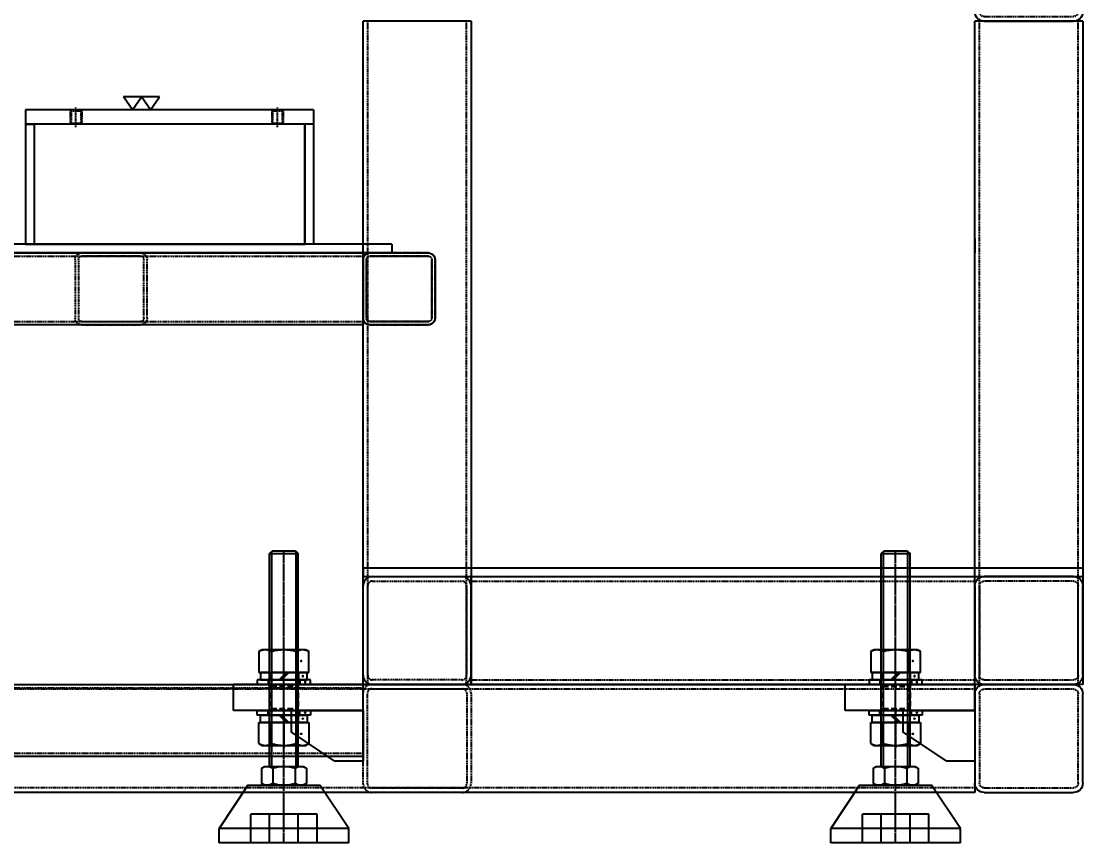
# Model space of a CAD drawing. Header units: millimetres. Extents: x -18234 to 26733, y 279 to 18488.
# Drawn here: x 18423 to 19161, y 4724 to 5295 of the extents above; entities that cross this region are included whole.
import ezdxf

# ---------------------------------------------------------------- set-up
doc = ezdxf.new("R2010")
doc.units = ezdxf.units.MM
for name, pattern in [('AM_ISO08W050', [18, 12, -1.5, 3, -1.5]), ('CENTER', [2, 1.25, -0.25, 0.25, -0.25]), ('HIDDEN', [0.375, 0.25, -0.125])]:
    doc.linetypes.add(name, pattern=pattern)
for name, color, linetype in [('BOM-UDEF', 3, 'Continuous'), ('CL', 1, 'CENTER'), ('H', 2, 'HIDDEN'), ('HL', 2, 'HIDDEN'), ('은선', 2, 'HIDDEN'), ('해칭선', 1, 'Continuous')]:
    doc.layers.add(name, color=color, linetype=linetype)
doc.styles.add('ROAMNS', font='romans.shx', dxfattribs={"width": 0.8, "bigfont": 'whgtxt.shx'})
doc.dimstyles.new('10 한덕_도면칫수', dxfattribs={"dimscale": 10, "dimtxt": 3.3, "dimasz": 2, "dimexe": 0.65, "dimexo": 1.25, "dimgap": 1, "dimtad": 1, "dimdsep": 46, "dimtxsty": 'ROAMNS', "dimcen": 0, "dimclrd": 7, "dimclre": 7, "dimclrt": 2, "dimadec": 0, "dimazin": 2, "dimtp": 0.1, "dimtm": 0.1, "dimtfac": 0.71, "dimtmove": 0, "dimatfit": 3, "dimfxl": 1, "dimlwd": -1, "dimlwe": -1, "dimarcsym": 1})

# ---------------------------------------------------------------- blocks, each defined once
blk = doc.blocks.new('TYUWTWT')
at = {"layer": 'CL', "ltscale": 0.5}
blk.add_line((205071.78, 17531.93), (205057.78, 17531.93), dxfattribs=at)
at = {"layer": 'HL', "ltscale": 3}
for p, q in [((205059.78, 17535.93), (205060.46, 17535.25)), ((205059.78, 17535.93), (205069.78, 17535.93)), ((205060.46, 17535.25), (205060.46, 17528.61)), ((205060.46, 17535.25), (205069.1, 17535.25)), ((205069.1, 17535.25), (205069.78, 17535.93)), ((205069.1, 17535.25), (205069.1, 17528.61)), ((205059.78, 17527.93), (205060.46, 17528.61)), ((205059.78, 17527.93), (205069.78, 17527.93)), ((205060.46, 17528.61), (205069.1, 17528.61)), ((205069.1, 17528.61), (205069.78, 17527.93))]:
    blk.add_line(p, q, dxfattribs=at)
blk = doc.blocks.new('34qw3rw')
at = {"ltscale": 0.5}
for p, q in [((207002.37, 19168.02), (207202.37, 19168.02)), ((207002.37, 19168.02), (207002.37, 19158.02)), ((207202.37, 19168.02), (207202.37, 19158.02)), ((207002.37, 19158.02), (207202.37, 19158.02))]:
    blk.add_line(p, q, dxfattribs=at)
at = {"rotation": 270}
for p in [(189495.44, 224227.8), (189635.44, 224227.8)]:
    blk.add_blockref('TYUWTWT', p, dxfattribs=at)
blk = doc.blocks.new('tyuw3rrw')
at = {"ltscale": 0.5}
for p, q in [((207002.37, 19158.02), (207002.37, 19074.54)), ((207002.37, 19158.02), (207008.37, 19158.02)), ((207008.37, 19158.02), (207008.37, 19074.54)), ((207002.37, 19074.54), (207008.37, 19074.54))]:
    blk.add_line(p, q, dxfattribs=at)
blk = doc.blocks.new('ruett')
at = {"ltscale": 0.5}
for p, q in [((207008.37, 19158.02), (207196.37, 19158.02)), ((207008.37, 19074.54), (207008.37, 19158.02)), ((207196.37, 19158.02), (207196.37, 19074.54)), ((207196.37, 19074.54), (207008.37, 19074.54))]:
    blk.add_line(p, q, dxfattribs=at)
blk = doc.blocks.new('rt6uewe')
for name in ['34qw3rw', 'tyuw3rrw', 'ruett']:
    blk.add_blockref(name, (0, 0))
at = {"xscale": -1}
blk.add_blockref('tyuw3rrw', (414204.74, 0), dxfattribs=at)
blk = doc.blocks.new('56e43')
at = {"layer": 'HL', "ltscale": 3}
for p, q in [((237551.98, 2183.25), (237592.78, 2183.25)), ((237547.38, 2137.85), (237547.38, 2178.65)), ((237549.68, 2137.85), (237549.68, 2178.65)), ((237551.98, 2180.95), (237592.78, 2180.95)), ((237595.08, 2178.65), (237595.08, 2137.85)), ((237597.38, 2178.65), (237597.38, 2137.85)), ((237592.78, 2135.55), (237551.98, 2135.55)), ((237592.78, 2133.25), (237551.98, 2133.25))]:
    blk.add_line(p, q, dxfattribs=at)
for centre, radius, start, end in [((237551.98, 2178.65), 4.6, 90, 180), ((237592.78, 2178.65), 4.6, 0, 90), ((237551.98, 2178.65), 2.3, 90, 180), ((237592.78, 2178.65), 2.3, 0, 90), ((237551.98, 2137.85), 4.6, 180, 270), ((237551.98, 2137.85), 2.3, 180, 270), ((237592.78, 2137.85), 4.6, 270, 0), ((237592.78, 2137.85), 2.3, 270, 0)]:
    blk.add_arc(centre, radius, start, end, dxfattribs=at)
blk = doc.blocks.new('5TUETWT')
at = {"ltscale": 0.5}
for p, q in [((206947.87, 18630.2), (207387.87, 18630.2)), ((206947.87, 18630.2), (206947.87, 18624.2)), ((207387.87, 18630.2), (207387.87, 18624.2)), ((206947.87, 18624.2), (207387.87, 18624.2))]:
    blk.add_line(p, q, dxfattribs=at)
blk = doc.blocks.new('54WRWR')
at = {"ltscale": 0.5}
for p, q in [((198153.92, 19808.69), (198153.92, 19408.69)), ((198203.92, 19808.69), (198153.92, 19808.69)), ((198203.92, 19408.69), (198203.92, 19808.69)), ((198153.92, 19408.69), (198203.92, 19408.69))]:
    blk.add_line(p, q, dxfattribs=at)
at = {"layer": 'HL', "ltscale": 3}
for p, q in [((198156.22, 19408.69), (198156.22, 19808.69)), ((198201.62, 19408.69), (198201.62, 19808.69))]:
    blk.add_line(p, q, dxfattribs=at)
blk = doc.blocks.new('56545')
at = {"ltscale": 0.5}
for p, q in [((237472.02, 2183.25), (237431.22, 2183.25)), ((237426.62, 2178.65), (237426.62, 2137.85)), ((237476.62, 2137.85), (237476.62, 2178.65)), ((237431.22, 2133.25), (237472.02, 2133.25))]:
    blk.add_line(p, q, dxfattribs=at)
for centre, start, end in [((237431.22, 2178.65), 90, 180), ((237472.02, 2178.65), 0, 90), ((237431.22, 2137.85), 180, 270), ((237472.02, 2137.85), 270, 0)]:
    blk.add_arc(centre, 4.6, start, end, dxfattribs=at)
at = {"layer": 'HL', "ltscale": 3}
for p, q in [((237428.92, 2178.65), (237428.92, 2137.85)), ((237472.02, 2180.95), (237431.22, 2180.95)), ((237474.32, 2137.85), (237474.32, 2178.65)), ((237431.22, 2135.55), (237472.02, 2135.55))]:
    blk.add_line(p, q, dxfattribs=at)
for centre, start, end in [((237431.22, 2178.65), 90, 180), ((237472.02, 2178.65), 0, 90), ((237431.22, 2137.85), 180, 270), ((237472.02, 2137.85), 270, 0)]:
    blk.add_arc(centre, 2.3, start, end, dxfattribs=at)
blk = doc.blocks.new('6E4TT3')
for name, p in [('rt6uewe', (-7417.38, 0)), ('5TUETWT', (-7417.38, 444.35))]:
    blk.add_blockref(name, p)
at = {"color": 0}
for name, p in [('56545', (-37926.12, 16885.29)), ('56e43', (-37846.88, 16885.29))]:
    blk.add_blockref(name, p, dxfattribs=at)
at = {"rotation": 90}
blk.add_blockref('54WRWR', (219359.18, -179135.37), dxfattribs=at)
blk = doc.blocks.new('ityio')
at = {"ltscale": 0.5}
for p, q in [((202295.39, 29027.31), (201945.39, 29027.31)), ((201945.39, 29027.31), (201945.39, 28952.31)), ((202295.39, 29027.31), (202295.39, 28952.31)), ((201945.39, 28952.31), (202295.39, 28952.31))]:
    blk.add_line(p, q, dxfattribs=at)
at = {"layer": 'HL', "ltscale": 3}
for p, q in [((201945.39, 29024.11), (202295.39, 29024.11)), ((201945.39, 28955.51), (202295.39, 28955.51))]:
    blk.add_line(p, q, dxfattribs=at)
blk = doc.blocks.new('78r5654')
at = {"ltscale": 0.5}
for p, q in [((237444.35, 2606.34), (237506.55, 2606.34)), ((237437.95, 2537.74), (237437.95, 2599.94)), ((237512.95, 2599.94), (237512.95, 2537.74)), ((237506.55, 2531.34), (237444.35, 2531.34))]:
    blk.add_line(p, q, dxfattribs=at)
for centre, start, end in [((237444.35, 2599.94), 90, 180), ((237506.55, 2599.94), 0, 90), ((237444.35, 2537.74), 180, 270), ((237506.55, 2537.74), 270, 0)]:
    blk.add_arc(centre, 6.4, start, end, dxfattribs=at)
at = {"layer": 'HL', "ltscale": 3}
for p, q in [((237441.15, 2537.74), (237441.15, 2599.94)), ((237444.35, 2603.14), (237506.55, 2603.14)), ((237509.75, 2599.94), (237509.75, 2537.74)), ((237506.55, 2534.54), (237444.35, 2534.54))]:
    blk.add_line(p, q, dxfattribs=at)
for centre, start, end in [((237444.35, 2599.94), 90, 180), ((237506.55, 2599.94), 0, 90), ((237444.35, 2537.74), 180, 270), ((237506.55, 2537.74), 270, 0)]:
    blk.add_arc(centre, 3.2, start, end, dxfattribs=at)
blk = doc.blocks.new('445TW')
at = {"color": 0}
blk.add_blockref('78r5654', (-37812.1, 16211.77), dxfattribs=at)
at = {"color": 0, "rotation": 180}
blk.add_blockref('ityio', (401996.24, 47770.42), dxfattribs=at)
at = {"color": 0, "xscale": -1}
blk.add_blockref('78r5654', (437563.8, 16211.77), dxfattribs=at)
blk = doc.blocks.new('56YW')
at = {"ltscale": 0.5}
for p, q in [((199597.52, 20353.89), (199597.52, 19853.89)), ((199597.52, 20353.89), (199603.52, 20353.89)), ((199603.52, 20353.89), (199603.52, 19853.89)), ((199597.52, 19853.89), (199603.52, 19853.89))]:
    blk.add_line(p, q, dxfattribs=at)
blk = doc.blocks.new('54YWE')
at = {"rotation": 270}
blk.add_blockref('56YW', (179771.96, 220408.46), dxfattribs=at)
blk.add_blockref('445TW', (0, 1986.83))
blk = doc.blocks.new('y8ll')
at = {"ltscale": 0.5}
for p, q in [((206532.54, 29889.07), (205707.54, 29889.07)), ((205707.54, 29889.07), (205707.54, 29814.07)), ((205707.54, 29814.07), (206532.54, 29814.07))]:
    blk.add_line(p, q, dxfattribs=at)
at = {"layer": 'HL', "ltscale": 3}
for p, q in [((205707.54, 29885.87), (206532.54, 29885.87)), ((205707.54, 29817.27), (206532.54, 29817.27))]:
    blk.add_line(p, q, dxfattribs=at)
blk = doc.blocks.new('tyudrt')
at = {"layer": 'HL', "ltscale": 3}
for p, q in [((311314.86, 62.85), (311314.86, 125.85)), ((311317.86, 62.85), (311317.86, 125.85)), ((311320.86, 131.85), (311383.86, 131.85)), ((311320.86, 128.85), (311383.86, 128.85)), ((311386.86, 125.85), (311386.86, 62.85)), ((311389.86, 125.85), (311389.86, 62.85)), ((311383.86, 59.85), (311320.86, 59.85)), ((311383.86, 56.85), (311320.86, 56.85))]:
    blk.add_line(p, q, dxfattribs=at)
for centre, radius, start, end in [((311320.86, 125.85), 6, 90, 180), ((311320.86, 125.85), 3, 90, 180), ((311383.86, 125.85), 6, 0, 90), ((311383.86, 125.85), 3, 0, 90), ((311320.86, 62.85), 6, 180, 270), ((311320.86, 62.85), 3, 180, 270), ((311383.86, 62.85), 6, 270, 0), ((311383.86, 62.85), 3, 270, 0)]:
    blk.add_arc(centre, radius, start, end, dxfattribs=at)
blk = doc.blocks.new('tysrtsr')
at = {"color": 1, "linetype": 'AM_ISO08W050'}
blk.add_line((32809.17, -91752.58), (32787.17, -91752.58), dxfattribs=at)
at = {"layer": 'H', "ltscale": 15}
for p, q in [((32789.17, -91742.58), (32790.53, -91743.93)), ((32789.17, -91742.58), (32807.17, -91742.58)), ((32805.82, -91743.93), (32807.17, -91742.58)), ((32790.53, -91743.93), (32790.53, -91761.23)), ((32790.53, -91743.93), (32805.82, -91743.93)), ((32805.82, -91743.93), (32805.82, -91761.23)), ((32789.17, -91762.58), (32790.53, -91761.23)), ((32789.17, -91762.58), (32807.17, -91762.58)), ((32790.53, -91761.23), (32805.82, -91761.23)), ((32805.82, -91761.23), (32807.17, -91762.58))]:
    blk.add_line(p, q, dxfattribs=at)
blk = doc.blocks.new('t7ewr')
at = {"color": 3}
for p, q in [((294251.24, 8490.94), (294251.24, 8508.94)), ((294251.24, 8508.94), (294341.24, 8508.94)), ((294341.24, 8490.94), (294341.24, 8508.94)), ((294251.24, 8490.94), (294341.24, 8490.94))]:
    blk.add_line(p, q, dxfattribs=at)
at = {"color": 3, "rotation": 270}
blk.add_blockref('tysrtsr', (386058.82, 41298.11), dxfattribs=at)
blk = doc.blocks.new('rwerww')
at = {"color": 3}
for p, q in [((209944.97, 17633.99), (209894.97, 17633.99)), ((209894.97, 17633.99), (209894.97, 17598.99)), ((209944.97, 17633.99), (209944.97, 17618.99)), ((209914.97, 17598.99), (209944.97, 17618.99)), ((209914.97, 17598.99), (209894.97, 17598.99))]:
    blk.add_line(p, q, dxfattribs=at)
blk = doc.blocks.new('jt-앙카조절좌20sdfsdf')
for p, q in [((64159.54, 12452.98), (64157.54, 12450.98)), ((64177.54, 12450.98), (64157.54, 12450.98)), ((64157.54, 12302.98), (64157.54, 12450.98)), ((64175.54, 12452.98), (64159.54, 12452.98)), ((64175.54, 12452.98), (64177.54, 12450.98)), ((64177.54, 12302.98), (64177.54, 12450.98)), ((64154.04, 12302.98), (64151.95, 12301.77)), ((64151.95, 12301.77), (64151.95, 12291.18)), ((64181.04, 12302.98), (64154.04, 12302.98)), ((64159.74, 12301.77), (64159.74, 12291.18)), ((64175.33, 12301.77), (64175.33, 12291.18)), ((64183.12, 12301.77), (64181.04, 12302.98)), ((64183.12, 12301.77), (64183.12, 12291.18)), ((64122.54, 12259.98), (64142.54, 12289.98)), ((64192.54, 12289.98), (64142.54, 12289.98)), ((64154.04, 12289.98), (64151.95, 12291.18)), ((64181.04, 12289.98), (64154.04, 12289.98)), ((64183.12, 12291.18), (64181.04, 12289.98)), ((64192.54, 12289.98), (64212.54, 12259.98)), ((64144.54, 12249.98), (64144.54, 12269.98)), ((64144.54, 12269.98), (64190.54, 12269.98)), ((64190.54, 12249.98), (64190.54, 12269.98)), ((64122.54, 12259.98), (64212.54, 12259.98)), ((64122.54, 12249.98), (64122.54, 12259.98)), ((64212.54, 12249.98), (64212.54, 12259.98)), ((64122.54, 12249.98), (64212.54, 12249.98))]:
    blk.add_line(p, q)
for centre, radius, start, end in [((64155.84, 12296.08), 6.9, 55.59101, 124.40899), ((64167.72, 12275.98), 27, 90.40019, 107.1986), ((64167.35, 12275.98), 27, 72.8014, 89.59981), ((64179.23, 12296.08), 6.9, 55.59101, 124.40899), ((64155.84, 12296.87), 6.9, 235.59101, 304.40899), ((64167.72, 12316.98), 27, 252.8014, 269.59981), ((64167.35, 12316.98), 27, 270.40019, 287.1986), ((64179.23, 12296.87), 6.9, 235.59101, 304.40899)]:
    blk.add_arc(centre, radius, start, end)
at = {"layer": 'CL'}
blk.add_line((64167.54, 12249.98), (64167.54, 12452.98), dxfattribs=at)
at = {"layer": '은선'}
for p, q in [((64157.54, 12249.98), (64157.54, 12269.98)), ((64177.54, 12249.98), (64177.54, 12269.98))]:
    blk.add_line(p, q, dxfattribs=at)
at = {"layer": '해칭선'}
for p, q in [((64159.04, 12302.98), (64159.04, 12452.48)), ((64176.04, 12302.98), (64176.04, 12452.48))]:
    blk.add_line(p, q, dxfattribs=at)
blk = doc.blocks.new('HS_BOM', base_point=(-3113.55, 16316.28))
at = {"layer": 'BOM-UDEF'}
blk.add_circle((-3113.55, 16316.28), 0.25, dxfattribs=at)
blk = doc.blocks.new('lyk-2190')
for p, q in [((53704.15, -1022.46), (53704.15, -985.46)), ((53704.15, -985.46), (53707.35, -985.46)), ((53707.35, -985.46), (53707.35, -1022.46)), ((53707.35, -1020.16), (53707.35, -987.76)), ((53707.35, -987.76), (53712.45, -987.76)), ((53712.45, -1021.28), (53712.45, -986.64)), ((53712.45, -986.64), (53727.11, -986.64)), ((53712.45, -987.76), (53712.45, -1020.16)), ((53728.45, -988.96), (53727.11, -986.64)), ((53727.11, -995.3), (53712.45, -995.3)), ((53728.45, -1018.96), (53728.45, -988.96)), ((53712.45, -1000.56), (53707.35, -1005.66)), ((53712.45, -1002.26), (53707.35, -1007.36)), ((53727.11, -1012.62), (53712.45, -1012.62)), ((53707.35, -1022.46), (53704.15, -1022.46)), ((53712.45, -1020.16), (53707.35, -1020.16)), ((53727.11, -1021.28), (53712.45, -1021.28)), ((53727.11, -1021.28), (53728.45, -1018.96))]:
    blk.add_line(p, q)
for centre, radius, start, end in [((53720.79, -990.97), 7.66, 325.59101, 34.40899), ((53698.45, -1004.17), 30, 0.40019, 17.1986), ((53698.45, -1003.75), 30, 342.8014, 359.59981), ((53720.79, -1016.95), 7.66, 325.59101, 34.40899)]:
    blk.add_arc(centre, radius, start, end)
at = {"layer": 'CL'}
for p, q in [((53703.15, -1003.96), (53708.35, -1003.96)), ((53706.35, -1003.96), (53713.45, -1003.96)), ((53710.45, -1003.96), (53730.45, -1003.96))]:
    blk.add_line(p, q, dxfattribs=at)
at = {"layer": 'HL'}
for p, q in [((53707.35, -992.96), (53704.15, -992.96)), ((53712.45, -993.86), (53707.35, -993.86)), ((53707.35, -1014.96), (53704.15, -1014.96)), ((53712.45, -1014.06), (53707.35, -1014.06))]:
    blk.add_line(p, q, dxfattribs=at)
at = {"layer": 'BOM-UDEF'}
for p in [(53705.75, -989.21), (53709.9, -990.81), (53720.45, -991.96)]:
    blk.add_blockref('HS_BOM', p, dxfattribs=at)
blk = doc.blocks.new('rtuqeq')
at = {"extrusion": (0, 0, -1), "zscale": -1}
blk.add_blockref('jt-앙카조절좌20sdfsdf', (-274831.97, 4537.23), dxfattribs=at)
at = {"xscale": -1, "rotation": 270}
blk.add_blockref('lyk-2190', (211668.39, -36806.94), dxfattribs=at)
at = {"xscale": -1}
blk.add_blockref('t7ewr', (504970.67, 8388.27), dxfattribs=at)
at = {"rotation": 270}
blk.add_blockref('lyk-2190', (211668.39, 70583.36), dxfattribs=at)
at = {"color": 0, "xscale": -1}
blk.add_blockref('rwerww', (420614.41, -754.78), dxfattribs=at)
blk = doc.blocks.new('6WQ3')
at = {"ltscale": 0.5}
for p, q in [((212671.53, 14888.67), (212271.53, 14888.67)), ((212271.53, 14888.67), (212271.53, 14838.67)), ((212671.53, 14888.67), (212671.53, 14838.67)), ((212271.53, 14838.67), (212671.53, 14838.67))]:
    blk.add_line(p, q, dxfattribs=at)
at = {"layer": 'HL', "ltscale": 3}
for p, q in [((212271.53, 14886.37), (212671.53, 14886.37)), ((212271.53, 14840.97), (212671.53, 14840.97))]:
    blk.add_line(p, q, dxfattribs=at)
blk = doc.blocks.new('56WRWTT')
at = {"color": 0, "xscale": -1}
for p in [(417262.3, 1871.33), (417687.3, 1871.33)]:
    blk.add_blockref('rtuqeq', p, dxfattribs=at)
at = {"color": 0}
for name, p in [('78r5654', (-30970.08, 16162.2)), ('y8ll', (835.33, -11120.53))]:
    blk.add_blockref(name, p, dxfattribs=at)
at = {"xscale": -1}
blk.add_blockref('tyudrt', (518282.73, 18636.7), dxfattribs=at)
at = {"rotation": 180}
blk.add_blockref('6WQ3', (419639.4, 33607.21), dxfattribs=at)
blk = doc.blocks.new('TUERTTRE')
at = {"color": 6, "ltscale": 0.5}
for p, q in [((299256.67, 16562.02), (299269.09, 16562.02)), ((299262.88, 16553.1), (299256.67, 16562.02)), ((299262.88, 16553.1), (299269.09, 16562.02)), ((299269.09, 16562.02), (299281.51, 16562.02)), ((299275.3, 16553.1), (299269.09, 16562.02)), ((299275.3, 16553.1), (299281.51, 16562.02))]:
    blk.add_line(p, q, dxfattribs=at)
blk = doc.blocks.new('*D668')
at = {"color": 7, "linetype": 'ByBlock', "ltscale": 0.5, "transparency": 16777216}
for p, q in [((18784.83, 5799.13), (18395.41, 5799.13)), ((18401.91, 5779.13), (18401.91, 5253.13)), ((18408.13, 5233.13), (18395.41, 5233.13))]:
    blk.add_line(p, q, dxfattribs=at)
at = {"color": 7, "ltscale": 0.5, "transparency": 16777216}
for points in [[(18398.58, 5779.13), (18405.24, 5779.13), (18401.91, 5799.13)], [(18398.58, 5253.13), (18405.24, 5253.13), (18401.91, 5233.13)]]:
    blk.add_solid(points, dxfattribs=at)
at = {"layer": 'DEFPOINTS', "color": 0, "ltscale": 0.5, "transparency": 16777216}
for p in [(18797.33, 5799.13), (18401.91, 5233.13), (18420.63, 5233.13)]:
    blk.add_point(p, dxfattribs=at)
at = {"color": 2, "ltscale": 0.5, "transparency": 16777216, "insert": (18375.41, 5516.13), "char_height": 33, "attachment_point": 5, "rotation": 90, "style": 'ROAMNS', "bg_fill": 3, "box_fill_scale": 1.1, "bg_fill_color": 256, "bg_fill_true_color": 13158600, "bg_fill_transparency": 0}
blk.add_mtext('566', dxfattribs=at)
blk = doc.blocks.new('564WTW')
at = {"ltscale": 0.5}
for p, q in [((208154.26, 17875.64), (207693.26, 17875.64)), ((207693.26, 17875.64), (207693.26, 17800.64)), ((208154.26, 17875.64), (208154.26, 17800.64)), ((207693.26, 17800.64), (208154.26, 17800.64))]:
    blk.add_line(p, q, dxfattribs=at)
at = {"layer": 'HL', "ltscale": 3}
for p, q in [((207693.26, 17872.44), (208154.26, 17872.44)), ((207693.26, 17803.84), (208154.26, 17803.84))]:
    blk.add_line(p, q, dxfattribs=at)
blk = doc.blocks.new('t7irtet')
at = {"ltscale": 0.5}
blk.add_line((114830.769, -25835.306), (114830.769, -25845.306), dxfattribs=at)
at = {"color": 0, "extrusion": (0, 0, -1), "zscale": -1}
for name, p in [('78r5654', (-352343.721, -28215.651)), ('56e43', (-352003.145, -28028.556))]:
    blk.add_blockref(name, p, dxfattribs=at)
at = {"extrusion": (0, 0, -1), "zscale": -1, "rotation": 90}
for p in [(-96605.129, -233838.566), (-97030.129, -233838.566)]:
    blk.add_blockref('564WTW', p, dxfattribs=at)
blk = doc.blocks.new('sdafasfdasdfasffasdfas')
at = {"xscale": -1}
for name, p in [('6E4TT3', (218211.326, -13934.912)), ('rt6uewe', (225628.701, -13934.912)), ('56WRWTT', (225628.701, -13934.912)), ('54YWE', (218786.682, -15896.308))]:
    blk.add_blockref(name, p, dxfattribs=at)
at = {"color": 6, "xscale": -1}
blk.add_blockref('TUERTTRE', (317775.993, -11319.99), dxfattribs=at)
at = {"color": 0, "xscale": -1}
blk.add_blockref('56e43', (256258.209, 2950.382), dxfattribs=at)
at = {"ltscale": 0.5}
dim = blk.add_linear_dim(base=(18401.911, 5233.132), p1=(18797.333, 5799.132), p2=(18420.627, 5233.132), angle=90, dimstyle='10 한덕_도면칫수', override={"dimfxl": 1.5, "dimtfill": 1}, dxfattribs=at)
dim.commit()
dim.dimension.update_dxf_attribs({"geometry": '*D668', "text_midpoint": (18375.411, 5516.132)})
at = {"color": 6}
blk.add_blockref('t7irtet', (-95744.936, 30978.938), dxfattribs=at)

msp = doc.modelspace()

# ---------------------------------------------------------------- block references
msp.add_blockref('sdafasfdasdfasffasdfas', (0, 0))

doc.saveas('drawing.dxf')
